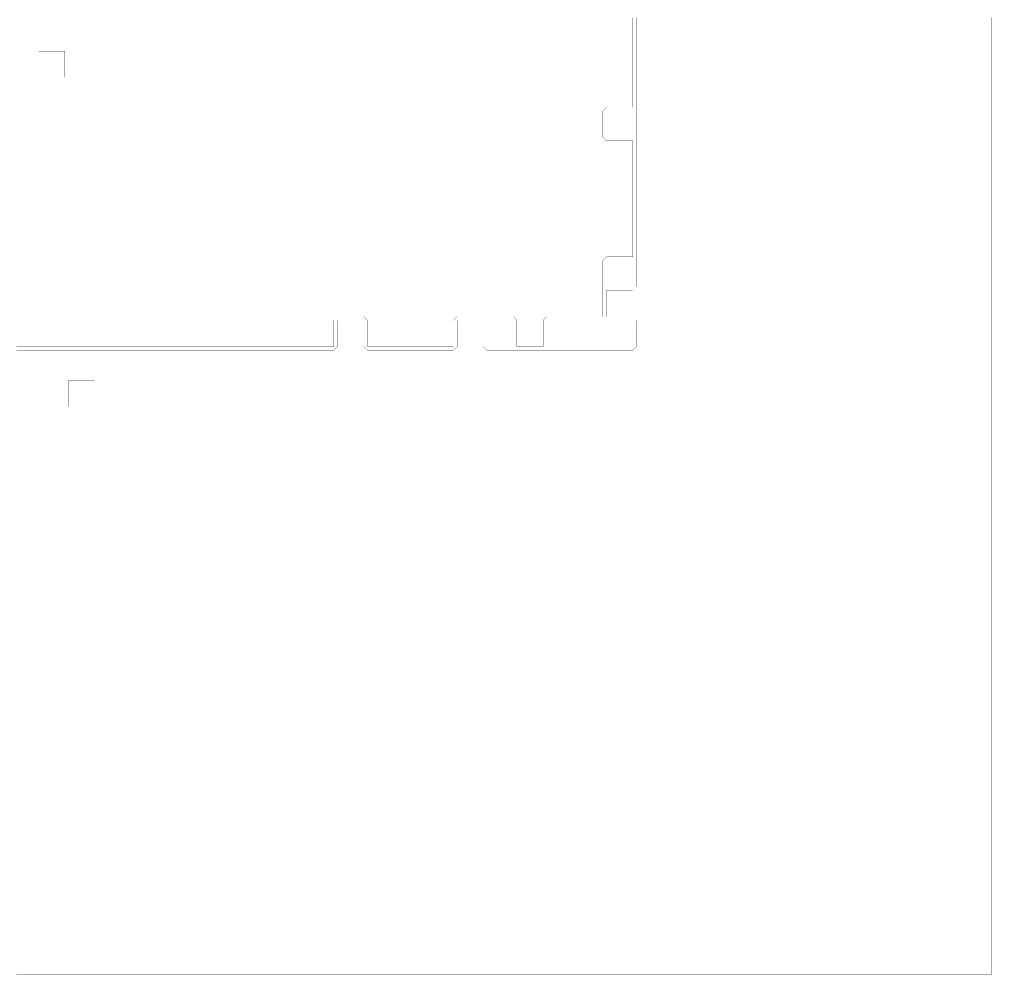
# Model space of a CAD drawing. Header units: metres. Extents: x 0 to 4990, y -4990 to 0.
# Drawn here: x 2450 to 4990, y -4990 to -2495 of the extents above; entities that cross this region are included whole.
import ezdxf

# ---------------------------------------------------------------- set-up
doc = ezdxf.new("R2010")
doc.units = ezdxf.units.M
for name, color, linetype in [('conductor', 1, 'Continuous'), ('dielectric', 8, 'Continuous'), ('substrate', 5, 'Continuous')]:
    doc.layers.add(name, color=color, linetype=linetype)

msp = doc.modelspace()

# ---------------------------------------------------------------- linework, layer by layer
at = {"layer": 'conductor', "const_width": 0.5}
msp.add_lwpolyline([(2441.40625, -3349.609375), (2451.171875, -3349.609375), (2460.9375, -3349.609375), (2470.703125, -3349.609375), (2480.46875, -3349.609375), (2490.234375, -3349.609375), (2500, -3349.609375), (2509.765625, -3349.609375), (2519.53125, -3349.609375), (2529.296875, -3349.609375), (2539.0625, -3349.609375), (2548.828125, -3349.609375), (2558.59375, -3349.609375), (2568.359375, -3349.609375), (2578.125, -3349.609375), (2587.890625, -3349.609375), (2597.65625, -3349.609375), (2607.421875, -3349.609375), (2617.1875, -3349.609375), (2626.953125, -3349.609375), (2636.71875, -3349.609375), (2646.484375, -3349.609375), (2656.25, -3349.609375), (2666.015625, -3349.609375), (2675.78125, -3349.609375), (2685.546875, -3349.609375), (2695.3125, -3349.609375), (2705.078125, -3349.609375), (2714.84375, -3349.609375), (2724.609375, -3349.609375), (2734.375, -3349.609375), (2744.140625, -3349.609375), (2753.90625, -3349.609375), (2763.671875, -3349.609375), (2773.4375, -3349.609375), (2783.203125, -3349.609375), (2792.96875, -3349.609375), (2802.734375, -3349.609375), (2812.5, -3349.609375), (2822.265625, -3349.609375), (2832.03125, -3349.609375), (2841.796875, -3349.609375), (2851.5625, -3349.609375), (2861.328125, -3349.609375), (2871.09375, -3349.609375), (2880.859375, -3349.609375), (2890.625, -3349.609375), (2900.390625, -3349.609375), (2910.15625, -3349.609375), (2919.921875, -3349.609375), (2929.6875, -3349.609375), (2939.453125, -3349.609375), (2949.21875, -3349.609375), (2958.984375, -3349.609375), (2968.75, -3349.609375), (2978.515625, -3349.609375), (2988.28125, -3349.609375), (2998.046875, -3349.609375), (3007.8125, -3349.609375), (3017.578125, -3349.609375), (3027.34375, -3349.609375), (3037.109375, -3349.609375), (3046.875, -3349.609375), (3056.640625, -3349.609375), (3066.40625, -3349.609375), (3076.171875, -3349.609375), (3085.9375, -3349.609375), (3095.703125, -3349.609375), (3105.46875, -3349.609375), (3115.234375, -3349.609375), (3125, -3349.609375), (3134.765625, -3349.609375), (3144.53125, -3349.609375), (3154.296875, -3349.609375), (3164.0625, -3349.609375), (3173.828125, -3349.609375), (3183.59375, -3349.609375), (3193.359375, -3349.609375), (3203.125, -3349.609375), (3212.890625, -3349.609375), (3222.65625, -3349.609375), (3232.421875, -3349.609375), (3242.1875, -3349.609375), (3251.953125, -3349.609375), (3261.71875, -3349.609375), (3271.484375, -3349.609375), (3271.484375, -3339.84375), (3271.484375, -3330.078125), (3271.484375, -3320.3125), (3271.484375, -3310.546875), (3271.484375, -3300.78125), (3271.484375, -3291.015625), (3271.484375, -3281.25), (3281.25, -3271.484375), (3291.015625, -3271.484375), (3300.78125, -3271.484375), (3310.546875, -3271.484375), (3320.3125, -3271.484375), (3330.078125, -3271.484375), (3339.84375, -3271.484375), (3349.609375, -3271.484375), (3359.375, -3281.25), (3359.375, -3291.015625), (3359.375, -3300.78125), (3359.375, -3310.546875), (3359.375, -3320.3125), (3359.375, -3330.078125), (3359.375, -3339.84375), (3359.375, -3349.609375), (3369.140625, -3349.609375), (3378.90625, -3349.609375), (3388.671875, -3349.609375), (3398.4375, -3349.609375), (3408.203125, -3349.609375), (3417.96875, -3349.609375), (3427.734375, -3349.609375), (3437.5, -3349.609375), (3447.265625, -3349.609375), (3457.03125, -3349.609375), (3466.796875, -3349.609375), (3476.5625, -3349.609375), (3486.328125, -3349.609375), (3496.09375, -3349.609375), (3505.859375, -3349.609375), (3515.625, -3349.609375), (3525.390625, -3349.609375), (3535.15625, -3349.609375), (3544.921875, -3349.609375), (3554.6875, -3349.609375), (3564.453125, -3349.609375), (3574.21875, -3349.609375), (3583.984375, -3349.609375), (3583.984375, -3339.84375), (3583.984375, -3330.078125), (3583.984375, -3320.3125), (3583.984375, -3310.546875), (3583.984375, -3300.78125), (3583.984375, -3291.015625), (3583.984375, -3281.25), (3593.75, -3271.484375), (3603.515625, -3271.484375), (3613.28125, -3271.484375), (3623.046875, -3271.484375), (3632.8125, -3271.484375), (3642.578125, -3271.484375), (3652.34375, -3271.484375), (3662.109375, -3271.484375), (3671.875, -3271.484375), (3681.640625, -3271.484375), (3691.40625, -3271.484375), (3701.171875, -3271.484375), (3710.9375, -3271.484375), (3720.703125, -3271.484375), (3730.46875, -3271.484375), (3740.234375, -3271.484375), (3750, -3281.25), (3750, -3291.015625), (3750, -3300.78125), (3750, -3310.546875), (3750, -3320.3125), (3750, -3330.078125), (3750, -3339.84375), (3750, -3349.609375), (3759.765625, -3349.609375), (3769.53125, -3349.609375), (3779.296875, -3349.609375), (3789.0625, -3349.609375), (3798.828125, -3349.609375), (3808.59375, -3349.609375), (3818.359375, -3349.609375), (3818.359375, -3339.84375), (3818.359375, -3330.078125), (3818.359375, -3320.3125), (3818.359375, -3310.546875), (3818.359375, -3300.78125), (3818.359375, -3291.015625), (3818.359375, -3281.25), (3828.125, -3271.484375), (3837.890625, -3271.484375), (3847.65625, -3271.484375), (3857.421875, -3271.484375), (3867.1875, -3271.484375), (3876.953125, -3271.484375), (3886.71875, -3271.484375), (3896.484375, -3271.484375), (3906.25, -3271.484375), (3916.015625, -3271.484375), (3925.78125, -3271.484375), (3935.546875, -3271.484375), (3945.3125, -3271.484375), (3955.078125, -3271.484375), (3964.84375, -3271.484375), (3974.609375, -3271.484375), (3974.609375, -3261.71875), (3974.609375, -3251.953125), (3974.609375, -3242.1875), (3974.609375, -3232.421875), (3974.609375, -3222.65625), (3974.609375, -3212.890625), (3974.609375, -3203.125), (3974.609375, -3193.359375), (3974.609375, -3183.59375), (3974.609375, -3173.828125), (3974.609375, -3164.0625), (3974.609375, -3154.296875), (3974.609375, -3144.53125), (3974.609375, -3134.765625), (3974.609375, -3125), (3984.375, -3115.234375), (3994.140625, -3115.234375), (4003.90625, -3115.234375), (4013.671875, -3115.234375), (4023.4375, -3115.234375), (4033.203125, -3115.234375), (4042.96875, -3115.234375), (4052.734375, -3115.234375), (4052.734375, -3105.46875), (4052.734375, -3095.703125), (4052.734375, -3085.9375), (4052.734375, -3076.171875), (4052.734375, -3066.40625), (4052.734375, -3056.640625), (4052.734375, -3046.875), (4052.734375, -3037.109375), (4052.734375, -3027.34375), (4052.734375, -3017.578125), (4052.734375, -3007.8125), (4052.734375, -2998.046875), (4052.734375, -2988.28125), (4052.734375, -2978.515625), (4052.734375, -2968.75), (4052.734375, -2958.984375), (4052.734375, -2949.21875), (4052.734375, -2939.453125), (4052.734375, -2929.6875), (4052.734375, -2919.921875), (4052.734375, -2910.15625), (4052.734375, -2900.390625), (4052.734375, -2890.625), (4052.734375, -2880.859375), (4052.734375, -2871.09375), (4052.734375, -2861.328125), (4052.734375, -2851.5625), (4052.734375, -2841.796875), (4052.734375, -2832.03125), (4052.734375, -2822.265625), (4052.734375, -2812.5), (4042.96875, -2812.5), (4033.203125, -2812.5), (4023.4375, -2812.5), (4013.671875, -2812.5), (4003.90625, -2812.5), (3994.140625, -2812.5), (3984.375, -2812.5), (3974.609375, -2802.734375), (3974.609375, -2792.96875), (3974.609375, -2783.203125), (3974.609375, -2773.4375), (3974.609375, -2763.671875), (3974.609375, -2753.90625), (3974.609375, -2744.140625), (3974.609375, -2734.375), (3984.375, -2724.609375), (3994.140625, -2724.609375), (4003.90625, -2724.609375), (4013.671875, -2724.609375), (4023.4375, -2724.609375), (4033.203125, -2724.609375), (4042.96875, -2724.609375), (4052.734375, -2724.609375), (4052.734375, -2714.84375), (4052.734375, -2705.078125), (4052.734375, -2695.3125), (4052.734375, -2685.546875), (4052.734375, -2675.78125), (4052.734375, -2666.015625), (4052.734375, -2656.25), (4052.734375, -2646.484375), (4052.734375, -2636.71875), (4052.734375, -2626.953125), (4052.734375, -2617.1875), (4052.734375, -2607.421875), (4052.734375, -2597.65625), (4052.734375, -2587.890625), (4052.734375, -2578.125), (4052.734375, -2568.359375), (4052.734375, -2558.59375), (4052.734375, -2548.828125), (4052.734375, -2539.0625), (4052.734375, -2529.296875), (4052.734375, -2519.53125), (4052.734375, -2509.765625), (4052.734375, -2500), (4052.734375, -2490.234375)], dxfattribs=at)
at = {"layer": 'dielectric', "const_width": 0.5}
msp.add_lwpolyline([(2578.125, -3437.5), (2578.125, -3447.265625), (2578.125, -3457.03125), (2578.125, -3466.796875), (2578.125, -3476.5625), (2578.125, -3486.328125), (2578.125, -3496.09375), (2578.125, -3505.859375), (2587.890625, -3505.859375), (2597.65625, -3505.859375), (2607.421875, -3505.859375), (2617.1875, -3505.859375), (2626.953125, -3505.859375), (2636.71875, -3505.859375), (2646.484375, -3505.859375), (2646.484375, -3496.09375), (2646.484375, -3486.328125), (2646.484375, -3476.5625), (2646.484375, -3466.796875), (2646.484375, -3457.03125), (2646.484375, -3447.265625), (2646.484375, -3437.5), (2636.71875, -3437.5), (2626.953125, -3437.5), (2617.1875, -3437.5), (2607.421875, -3437.5), (2597.65625, -3437.5), (2587.890625, -3437.5)], close=True, dxfattribs=at)
at = {"layer": 'substrate', "const_width": 0.5}
for points in [[(2441.40625, -4990.234375), (2451.171875, -4990.234375), (2460.9375, -4990.234375), (2470.703125, -4990.234375), (2480.46875, -4990.234375), (2490.234375, -4990.234375), (2500, -4990.234375), (2509.765625, -4990.234375), (2519.53125, -4990.234375), (2529.296875, -4990.234375), (2539.0625, -4990.234375), (2548.828125, -4990.234375), (2558.59375, -4990.234375), (2568.359375, -4990.234375), (2578.125, -4990.234375), (2587.890625, -4990.234375), (2597.65625, -4990.234375), (2607.421875, -4990.234375), (2617.1875, -4990.234375), (2626.953125, -4990.234375), (2636.71875, -4990.234375), (2646.484375, -4990.234375), (2656.25, -4990.234375), (2666.015625, -4990.234375), (2675.78125, -4990.234375), (2685.546875, -4990.234375), (2695.3125, -4990.234375), (2705.078125, -4990.234375), (2714.84375, -4990.234375), (2724.609375, -4990.234375), (2734.375, -4990.234375), (2744.140625, -4990.234375), (2753.90625, -4990.234375), (2763.671875, -4990.234375), (2773.4375, -4990.234375), (2783.203125, -4990.234375), (2792.96875, -4990.234375), (2802.734375, -4990.234375), (2812.5, -4990.234375), (2822.265625, -4990.234375), (2832.03125, -4990.234375), (2841.796875, -4990.234375), (2851.5625, -4990.234375), (2861.328125, -4990.234375), (2871.09375, -4990.234375), (2880.859375, -4990.234375), (2890.625, -4990.234375), (2900.390625, -4990.234375), (2910.15625, -4990.234375), (2919.921875, -4990.234375), (2929.6875, -4990.234375), (2939.453125, -4990.234375), (2949.21875, -4990.234375), (2958.984375, -4990.234375), (2968.75, -4990.234375), (2978.515625, -4990.234375), (2988.28125, -4990.234375), (2998.046875, -4990.234375), (3007.8125, -4990.234375), (3017.578125, -4990.234375), (3027.34375, -4990.234375), (3037.109375, -4990.234375), (3046.875, -4990.234375), (3056.640625, -4990.234375), (3066.40625, -4990.234375), (3076.171875, -4990.234375), (3085.9375, -4990.234375), (3095.703125, -4990.234375), (3105.46875, -4990.234375), (3115.234375, -4990.234375), (3125, -4990.234375), (3134.765625, -4990.234375), (3144.53125, -4990.234375), (3154.296875, -4990.234375), (3164.0625, -4990.234375), (3173.828125, -4990.234375), (3183.59375, -4990.234375), (3193.359375, -4990.234375), (3203.125, -4990.234375), (3212.890625, -4990.234375), (3222.65625, -4990.234375), (3232.421875, -4990.234375), (3242.1875, -4990.234375), (3251.953125, -4990.234375), (3261.71875, -4990.234375), (3271.484375, -4990.234375), (3281.25, -4990.234375), (3291.015625, -4990.234375), (3300.78125, -4990.234375), (3310.546875, -4990.234375), (3320.3125, -4990.234375), (3330.078125, -4990.234375), (3339.84375, -4990.234375), (3349.609375, -4990.234375), (3359.375, -4990.234375), (3369.140625, -4990.234375), (3378.90625, -4990.234375), (3388.671875, -4990.234375), (3398.4375, -4990.234375), (3408.203125, -4990.234375), (3417.96875, -4990.234375), (3427.734375, -4990.234375), (3437.5, -4990.234375), (3447.265625, -4990.234375), (3457.03125, -4990.234375), (3466.796875, -4990.234375), (3476.5625, -4990.234375), (3486.328125, -4990.234375), (3496.09375, -4990.234375), (3505.859375, -4990.234375), (3515.625, -4990.234375), (3525.390625, -4990.234375), (3535.15625, -4990.234375), (3544.921875, -4990.234375), (3554.6875, -4990.234375), (3564.453125, -4990.234375), (3574.21875, -4990.234375), (3583.984375, -4990.234375), (3593.75, -4990.234375), (3603.515625, -4990.234375), (3613.28125, -4990.234375), (3623.046875, -4990.234375), (3632.8125, -4990.234375), (3642.578125, -4990.234375), (3652.34375, -4990.234375), (3662.109375, -4990.234375), (3671.875, -4990.234375), (3681.640625, -4990.234375), (3691.40625, -4990.234375), (3701.171875, -4990.234375), (3710.9375, -4990.234375), (3720.703125, -4990.234375), (3730.46875, -4990.234375), (3740.234375, -4990.234375), (3750, -4990.234375), (3759.765625, -4990.234375), (3769.53125, -4990.234375), (3779.296875, -4990.234375), (3789.0625, -4990.234375), (3798.828125, -4990.234375), (3808.59375, -4990.234375), (3818.359375, -4990.234375), (3828.125, -4990.234375), (3837.890625, -4990.234375), (3847.65625, -4990.234375), (3857.421875, -4990.234375), (3867.1875, -4990.234375), (3876.953125, -4990.234375), (3886.71875, -4990.234375), (3896.484375, -4990.234375), (3906.25, -4990.234375), (3916.015625, -4990.234375), (3925.78125, -4990.234375), (3935.546875, -4990.234375), (3945.3125, -4990.234375), (3955.078125, -4990.234375), (3964.84375, -4990.234375), (3974.609375, -4990.234375), (3984.375, -4990.234375), (3994.140625, -4990.234375), (4003.90625, -4990.234375), (4013.671875, -4990.234375), (4023.4375, -4990.234375), (4033.203125, -4990.234375), (4042.96875, -4990.234375), (4052.734375, -4990.234375), (4062.5, -4990.234375), (4072.265625, -4990.234375), (4082.03125, -4990.234375), (4091.796875, -4990.234375), (4101.5625, -4990.234375), (4111.328125, -4990.234375), (4121.09375, -4990.234375), (4130.859375, -4990.234375), (4140.625, -4990.234375), (4150.390625, -4990.234375), (4160.15625, -4990.234375), (4169.921875, -4990.234375), (4179.6875, -4990.234375), (4189.453125, -4990.234375), (4199.21875, -4990.234375), (4208.984375, -4990.234375), (4218.75, -4990.234375), (4228.515625, -4990.234375), (4238.28125, -4990.234375), (4248.046875, -4990.234375), (4257.8125, -4990.234375), (4267.578125, -4990.234375), (4277.34375, -4990.234375), (4287.109375, -4990.234375), (4296.875, -4990.234375), (4306.640625, -4990.234375), (4316.40625, -4990.234375), (4326.171875, -4990.234375), (4335.9375, -4990.234375), (4345.703125, -4990.234375), (4355.46875, -4990.234375), (4365.234375, -4990.234375), (4375, -4990.234375), (4384.765625, -4990.234375), (4394.53125, -4990.234375), (4404.296875, -4990.234375), (4414.0625, -4990.234375), (4423.828125, -4990.234375), (4433.59375, -4990.234375), (4443.359375, -4990.234375), (4453.125, -4990.234375), (4462.890625, -4990.234375), (4472.65625, -4990.234375), (4482.421875, -4990.234375), (4492.1875, -4990.234375), (4501.953125, -4990.234375), (4511.71875, -4990.234375), (4521.484375, -4990.234375), (4531.25, -4990.234375), (4541.015625, -4990.234375), (4550.78125, -4990.234375), (4560.546875, -4990.234375), (4570.3125, -4990.234375), (4580.078125, -4990.234375), (4589.84375, -4990.234375), (4599.609375, -4990.234375), (4609.375, -4990.234375), (4619.140625, -4990.234375), (4628.90625, -4990.234375), (4638.671875, -4990.234375), (4648.4375, -4990.234375), (4658.203125, -4990.234375), (4667.96875, -4990.234375), (4677.734375, -4990.234375), (4687.5, -4990.234375), (4697.265625, -4990.234375), (4707.03125, -4990.234375), (4716.796875, -4990.234375), (4726.5625, -4990.234375), (4736.328125, -4990.234375), (4746.09375, -4990.234375), (4755.859375, -4990.234375), (4765.625, -4990.234375), (4775.390625, -4990.234375), (4785.15625, -4990.234375), (4794.921875, -4990.234375), (4804.6875, -4990.234375), (4814.453125, -4990.234375), (4824.21875, -4990.234375), (4833.984375, -4990.234375), (4843.75, -4990.234375), (4853.515625, -4990.234375), (4863.28125, -4990.234375), (4873.046875, -4990.234375), (4882.8125, -4990.234375), (4892.578125, -4990.234375), (4902.34375, -4990.234375), (4912.109375, -4990.234375), (4921.875, -4990.234375), (4931.640625, -4990.234375), (4941.40625, -4990.234375), (4951.171875, -4990.234375), (4960.9375, -4990.234375), (4970.703125, -4990.234375), (4980.46875, -4990.234375), (4990.234375, -4990.234375), (4990.234375, -4980.46875), (4990.234375, -4970.703125), (4990.234375, -4960.9375), (4990.234375, -4951.171875), (4990.234375, -4941.40625), (4990.234375, -4931.640625), (4990.234375, -4921.875), (4990.234375, -4912.109375), (4990.234375, -4902.34375), (4990.234375, -4892.578125), (4990.234375, -4882.8125), (4990.234375, -4873.046875), (4990.234375, -4863.28125), (4990.234375, -4853.515625), (4990.234375, -4843.75), (4990.234375, -4833.984375), (4990.234375, -4824.21875), (4990.234375, -4814.453125), (4990.234375, -4804.6875), (4990.234375, -4794.921875), (4990.234375, -4785.15625), (4990.234375, -4775.390625), (4990.234375, -4765.625), (4990.234375, -4755.859375), (4990.234375, -4746.09375), (4990.234375, -4736.328125), (4990.234375, -4726.5625), (4990.234375, -4716.796875), (4990.234375, -4707.03125), (4990.234375, -4697.265625), (4990.234375, -4687.5), (4990.234375, -4677.734375), (4990.234375, -4667.96875), (4990.234375, -4658.203125), (4990.234375, -4648.4375), (4990.234375, -4638.671875), (4990.234375, -4628.90625), (4990.234375, -4619.140625), (4990.234375, -4609.375), (4990.234375, -4599.609375), (4990.234375, -4589.84375), (4990.234375, -4580.078125), (4990.234375, -4570.3125), (4990.234375, -4560.546875), (4990.234375, -4550.78125), (4990.234375, -4541.015625), (4990.234375, -4531.25), (4990.234375, -4521.484375), (4990.234375, -4511.71875), (4990.234375, -4501.953125), (4990.234375, -4492.1875), (4990.234375, -4482.421875), (4990.234375, -4472.65625), (4990.234375, -4462.890625), (4990.234375, -4453.125), (4990.234375, -4443.359375), (4990.234375, -4433.59375), (4990.234375, -4423.828125), (4990.234375, -4414.0625), (4990.234375, -4404.296875), (4990.234375, -4394.53125), (4990.234375, -4384.765625), (4990.234375, -4375), (4990.234375, -4365.234375), (4990.234375, -4355.46875), (4990.234375, -4345.703125), (4990.234375, -4335.9375), (4990.234375, -4326.171875), (4990.234375, -4316.40625), (4990.234375, -4306.640625), (4990.234375, -4296.875), (4990.234375, -4287.109375), (4990.234375, -4277.34375), (4990.234375, -4267.578125), (4990.234375, -4257.8125), (4990.234375, -4248.046875), (4990.234375, -4238.28125), (4990.234375, -4228.515625), (4990.234375, -4218.75), (4990.234375, -4208.984375), (4990.234375, -4199.21875), (4990.234375, -4189.453125), (4990.234375, -4179.6875), (4990.234375, -4169.921875), (4990.234375, -4160.15625), (4990.234375, -4150.390625), (4990.234375, -4140.625), (4990.234375, -4130.859375), (4990.234375, -4121.09375), (4990.234375, -4111.328125), (4990.234375, -4101.5625), (4990.234375, -4091.796875), (4990.234375, -4082.03125), (4990.234375, -4072.265625), (4990.234375, -4062.5), (4990.234375, -4052.734375), (4990.234375, -4042.96875), (4990.234375, -4033.203125), (4990.234375, -4023.4375), (4990.234375, -4013.671875), (4990.234375, -4003.90625), (4990.234375, -3994.140625), (4990.234375, -3984.375), (4990.234375, -3974.609375), (4990.234375, -3964.84375), (4990.234375, -3955.078125), (4990.234375, -3945.3125), (4990.234375, -3935.546875), (4990.234375, -3925.78125), (4990.234375, -3916.015625), (4990.234375, -3906.25), (4990.234375, -3896.484375), (4990.234375, -3886.71875), (4990.234375, -3876.953125), (4990.234375, -3867.1875), (4990.234375, -3857.421875), (4990.234375, -3847.65625), (4990.234375, -3837.890625), (4990.234375, -3828.125), (4990.234375, -3818.359375), (4990.234375, -3808.59375), (4990.234375, -3798.828125), (4990.234375, -3789.0625), (4990.234375, -3779.296875), (4990.234375, -3769.53125), (4990.234375, -3759.765625), (4990.234375, -3750), (4990.234375, -3740.234375), (4990.234375, -3730.46875), (4990.234375, -3720.703125), (4990.234375, -3710.9375), (4990.234375, -3701.171875), (4990.234375, -3691.40625), (4990.234375, -3681.640625), (4990.234375, -3671.875), (4990.234375, -3662.109375), (4990.234375, -3652.34375), (4990.234375, -3642.578125), (4990.234375, -3632.8125), (4990.234375, -3623.046875), (4990.234375, -3613.28125), (4990.234375, -3603.515625), (4990.234375, -3593.75), (4990.234375, -3583.984375), (4990.234375, -3574.21875), (4990.234375, -3564.453125), (4990.234375, -3554.6875), (4990.234375, -3544.921875), (4990.234375, -3535.15625), (4990.234375, -3525.390625), (4990.234375, -3515.625), (4990.234375, -3505.859375), (4990.234375, -3496.09375), (4990.234375, -3486.328125), (4990.234375, -3476.5625), (4990.234375, -3466.796875), (4990.234375, -3457.03125), (4990.234375, -3447.265625), (4990.234375, -3437.5), (4990.234375, -3427.734375), (4990.234375, -3417.96875), (4990.234375, -3408.203125), (4990.234375, -3398.4375), (4990.234375, -3388.671875), (4990.234375, -3378.90625), (4990.234375, -3369.140625), (4990.234375, -3359.375), (4990.234375, -3349.609375), (4990.234375, -3339.84375), (4990.234375, -3330.078125), (4990.234375, -3320.3125), (4990.234375, -3310.546875), (4990.234375, -3300.78125), (4990.234375, -3291.015625), (4990.234375, -3281.25), (4990.234375, -3271.484375), (4990.234375, -3261.71875), (4990.234375, -3251.953125), (4990.234375, -3242.1875), (4990.234375, -3232.421875), (4990.234375, -3222.65625), (4990.234375, -3212.890625), (4990.234375, -3203.125), (4990.234375, -3193.359375), (4990.234375, -3183.59375), (4990.234375, -3173.828125), (4990.234375, -3164.0625), (4990.234375, -3154.296875), (4990.234375, -3144.53125), (4990.234375, -3134.765625), (4990.234375, -3125), (4990.234375, -3115.234375), (4990.234375, -3105.46875), (4990.234375, -3095.703125), (4990.234375, -3085.9375), (4990.234375, -3076.171875), (4990.234375, -3066.40625), (4990.234375, -3056.640625), (4990.234375, -3046.875), (4990.234375, -3037.109375), (4990.234375, -3027.34375), (4990.234375, -3017.578125), (4990.234375, -3007.8125), (4990.234375, -2998.046875), (4990.234375, -2988.28125), (4990.234375, -2978.515625), (4990.234375, -2968.75), (4990.234375, -2958.984375), (4990.234375, -2949.21875), (4990.234375, -2939.453125), (4990.234375, -2929.6875), (4990.234375, -2919.921875), (4990.234375, -2910.15625), (4990.234375, -2900.390625), (4990.234375, -2890.625), (4990.234375, -2880.859375), (4990.234375, -2871.09375), (4990.234375, -2861.328125), (4990.234375, -2851.5625), (4990.234375, -2841.796875), (4990.234375, -2832.03125), (4990.234375, -2822.265625), (4990.234375, -2812.5), (4990.234375, -2802.734375), (4990.234375, -2792.96875), (4990.234375, -2783.203125), (4990.234375, -2773.4375), (4990.234375, -2763.671875), (4990.234375, -2753.90625), (4990.234375, -2744.140625), (4990.234375, -2734.375), (4990.234375, -2724.609375), (4990.234375, -2714.84375), (4990.234375, -2705.078125), (4990.234375, -2695.3125), (4990.234375, -2685.546875), (4990.234375, -2675.78125), (4990.234375, -2666.015625), (4990.234375, -2656.25), (4990.234375, -2646.484375), (4990.234375, -2636.71875), (4990.234375, -2626.953125), (4990.234375, -2617.1875), (4990.234375, -2607.421875), (4990.234375, -2597.65625), (4990.234375, -2587.890625), (4990.234375, -2578.125), (4990.234375, -2568.359375), (4990.234375, -2558.59375), (4990.234375, -2548.828125), (4990.234375, -2539.0625), (4990.234375, -2529.296875), (4990.234375, -2519.53125), (4990.234375, -2509.765625), (4990.234375, -2500), (4990.234375, -2490.234375)], [(4062.5, -2490.234375), (4062.5, -2500), (4062.5, -2509.765625), (4062.5, -2519.53125), (4062.5, -2529.296875), (4062.5, -2539.0625), (4062.5, -2548.828125), (4062.5, -2558.59375), (4062.5, -2568.359375), (4062.5, -2578.125), (4062.5, -2587.890625), (4062.5, -2597.65625), (4062.5, -2607.421875), (4062.5, -2617.1875), (4062.5, -2626.953125), (4062.5, -2636.71875), (4062.5, -2646.484375), (4062.5, -2656.25), (4062.5, -2666.015625), (4062.5, -2675.78125), (4062.5, -2685.546875), (4062.5, -2695.3125), (4062.5, -2705.078125), (4062.5, -2714.84375), (4062.5, -2724.609375), (4062.5, -2734.375), (4062.5, -2744.140625), (4062.5, -2753.90625), (4062.5, -2763.671875), (4062.5, -2773.4375), (4062.5, -2783.203125), (4062.5, -2792.96875), (4062.5, -2802.734375), (4062.5, -2812.5), (4062.5, -2822.265625), (4062.5, -2832.03125), (4062.5, -2841.796875), (4062.5, -2851.5625), (4062.5, -2861.328125), (4062.5, -2871.09375), (4062.5, -2880.859375), (4062.5, -2890.625), (4062.5, -2900.390625), (4062.5, -2910.15625), (4062.5, -2919.921875), (4062.5, -2929.6875), (4062.5, -2939.453125), (4062.5, -2949.21875), (4062.5, -2958.984375), (4062.5, -2968.75), (4062.5, -2978.515625), (4062.5, -2988.28125), (4062.5, -2998.046875), (4062.5, -3007.8125), (4062.5, -3017.578125), (4062.5, -3027.34375), (4062.5, -3037.109375), (4062.5, -3046.875), (4062.5, -3056.640625), (4062.5, -3066.40625), (4062.5, -3076.171875), (4062.5, -3085.9375), (4062.5, -3095.703125), (4062.5, -3105.46875), (4062.5, -3115.234375), (4062.5, -3125), (4062.5, -3134.765625), (4062.5, -3144.53125), (4062.5, -3154.296875), (4062.5, -3164.0625), (4062.5, -3173.828125), (4062.5, -3183.59375), (4062.5, -3193.359375), (4052.734375, -3203.125), (4042.96875, -3203.125), (4033.203125, -3203.125), (4023.4375, -3203.125), (4013.671875, -3203.125), (4003.90625, -3203.125), (3994.140625, -3203.125), (3984.375, -3203.125), (3984.375, -3212.890625), (3984.375, -3222.65625), (3984.375, -3232.421875), (3984.375, -3242.1875), (3984.375, -3251.953125), (3984.375, -3261.71875), (3984.375, -3271.484375), (3994.140625, -3271.484375), (4003.90625, -3271.484375), (4013.671875, -3271.484375), (4023.4375, -3271.484375), (4033.203125, -3271.484375), (4042.96875, -3271.484375), (4052.734375, -3271.484375), (4062.5, -3281.25), (4062.5, -3291.015625), (4062.5, -3300.78125), (4062.5, -3310.546875), (4062.5, -3320.3125), (4062.5, -3330.078125), (4062.5, -3339.84375), (4062.5, -3349.609375), (4052.734375, -3359.375), (4042.96875, -3359.375), (4033.203125, -3359.375), (4023.4375, -3359.375), (4013.671875, -3359.375), (4003.90625, -3359.375), (3994.140625, -3359.375), (3984.375, -3359.375), (3974.609375, -3359.375), (3964.84375, -3359.375), (3955.078125, -3359.375), (3945.3125, -3359.375), (3935.546875, -3359.375), (3925.78125, -3359.375), (3916.015625, -3359.375), (3906.25, -3359.375), (3896.484375, -3359.375), (3886.71875, -3359.375), (3876.953125, -3359.375), (3867.1875, -3359.375), (3857.421875, -3359.375), (3847.65625, -3359.375), (3837.890625, -3359.375), (3828.125, -3359.375), (3818.359375, -3359.375), (3808.59375, -3359.375), (3798.828125, -3359.375), (3789.0625, -3359.375), (3779.296875, -3359.375), (3769.53125, -3359.375), (3759.765625, -3359.375), (3750, -3359.375), (3740.234375, -3359.375), (3730.46875, -3359.375), (3720.703125, -3359.375), (3710.9375, -3359.375), (3701.171875, -3359.375), (3691.40625, -3359.375), (3681.640625, -3359.375), (3671.875, -3359.375), (3662.109375, -3349.609375), (3662.109375, -3339.84375), (3662.109375, -3330.078125), (3662.109375, -3320.3125), (3662.109375, -3310.546875), (3662.109375, -3300.78125), (3662.109375, -3291.015625), (3662.109375, -3281.25), (3652.34375, -3281.25), (3642.578125, -3281.25), (3632.8125, -3281.25), (3623.046875, -3281.25), (3613.28125, -3281.25), (3603.515625, -3281.25), (3593.75, -3281.25), (3593.75, -3291.015625), (3593.75, -3300.78125), (3593.75, -3310.546875), (3593.75, -3320.3125), (3593.75, -3330.078125), (3593.75, -3339.84375), (3593.75, -3349.609375), (3583.984375, -3359.375), (3574.21875, -3359.375), (3564.453125, -3359.375), (3554.6875, -3359.375), (3544.921875, -3359.375), (3535.15625, -3359.375), (3525.390625, -3359.375), (3515.625, -3359.375), (3505.859375, -3359.375), (3496.09375, -3359.375), (3486.328125, -3359.375), (3476.5625, -3359.375), (3466.796875, -3359.375), (3457.03125, -3359.375), (3447.265625, -3359.375), (3437.5, -3359.375), (3427.734375, -3359.375), (3417.96875, -3359.375), (3408.203125, -3359.375), (3398.4375, -3359.375), (3388.671875, -3359.375), (3378.90625, -3359.375), (3369.140625, -3359.375), (3359.375, -3359.375), (3349.609375, -3349.609375), (3349.609375, -3339.84375), (3349.609375, -3330.078125), (3349.609375, -3320.3125), (3349.609375, -3310.546875), (3349.609375, -3300.78125), (3349.609375, -3291.015625), (3349.609375, -3281.25), (3339.84375, -3281.25), (3330.078125, -3281.25), (3320.3125, -3281.25), (3310.546875, -3281.25), (3300.78125, -3281.25), (3291.015625, -3281.25), (3281.25, -3281.25), (3281.25, -3291.015625), (3281.25, -3300.78125), (3281.25, -3310.546875), (3281.25, -3320.3125), (3281.25, -3330.078125), (3281.25, -3339.84375), (3281.25, -3349.609375), (3271.484375, -3359.375), (3261.71875, -3359.375), (3251.953125, -3359.375), (3242.1875, -3359.375), (3232.421875, -3359.375), (3222.65625, -3359.375), (3212.890625, -3359.375), (3203.125, -3359.375), (3193.359375, -3359.375), (3183.59375, -3359.375), (3173.828125, -3359.375), (3164.0625, -3359.375), (3154.296875, -3359.375), (3144.53125, -3359.375), (3134.765625, -3359.375), (3125, -3359.375), (3115.234375, -3359.375), (3105.46875, -3359.375), (3095.703125, -3359.375), (3085.9375, -3359.375), (3076.171875, -3359.375), (3066.40625, -3359.375), (3056.640625, -3359.375), (3046.875, -3359.375), (3037.109375, -3359.375), (3027.34375, -3359.375), (3017.578125, -3359.375), (3007.8125, -3359.375), (2998.046875, -3359.375), (2988.28125, -3359.375), (2978.515625, -3359.375), (2968.75, -3359.375), (2958.984375, -3359.375), (2949.21875, -3359.375), (2939.453125, -3359.375), (2929.6875, -3359.375), (2919.921875, -3359.375), (2910.15625, -3359.375), (2900.390625, -3359.375), (2890.625, -3359.375), (2880.859375, -3359.375), (2871.09375, -3359.375), (2861.328125, -3359.375), (2851.5625, -3359.375), (2841.796875, -3359.375), (2832.03125, -3359.375), (2822.265625, -3359.375), (2812.5, -3359.375), (2802.734375, -3359.375), (2792.96875, -3359.375), (2783.203125, -3359.375), (2773.4375, -3359.375), (2763.671875, -3359.375), (2753.90625, -3359.375), (2744.140625, -3359.375), (2734.375, -3359.375), (2724.609375, -3359.375), (2714.84375, -3359.375), (2705.078125, -3359.375), (2695.3125, -3359.375), (2685.546875, -3359.375), (2675.78125, -3359.375), (2666.015625, -3359.375), (2656.25, -3359.375), (2646.484375, -3359.375), (2636.71875, -3359.375), (2626.953125, -3359.375), (2617.1875, -3359.375), (2607.421875, -3359.375), (2597.65625, -3359.375), (2587.890625, -3359.375), (2578.125, -3359.375), (2568.359375, -3359.375), (2558.59375, -3359.375), (2548.828125, -3359.375), (2539.0625, -3359.375), (2529.296875, -3359.375), (2519.53125, -3359.375), (2509.765625, -3359.375), (2500, -3359.375), (2490.234375, -3359.375), (2480.46875, -3359.375), (2470.703125, -3359.375), (2460.9375, -3359.375), (2451.171875, -3359.375), (2441.40625, -3359.375)]]:
    msp.add_lwpolyline(points, dxfattribs=at)
msp.add_lwpolyline([(2500, -2578.125), (2500, -2587.890625), (2500, -2597.65625), (2500, -2607.421875), (2500, -2617.1875), (2500, -2626.953125), (2500, -2636.71875), (2500, -2646.484375), (2509.765625, -2646.484375), (2519.53125, -2646.484375), (2529.296875, -2646.484375), (2539.0625, -2646.484375), (2548.828125, -2646.484375), (2558.59375, -2646.484375), (2568.359375, -2646.484375), (2568.359375, -2636.71875), (2568.359375, -2626.953125), (2568.359375, -2617.1875), (2568.359375, -2607.421875), (2568.359375, -2597.65625), (2568.359375, -2587.890625), (2568.359375, -2578.125), (2558.59375, -2578.125), (2548.828125, -2578.125), (2539.0625, -2578.125), (2529.296875, -2578.125), (2519.53125, -2578.125), (2509.765625, -2578.125)], close=True, dxfattribs=at)

doc.saveas('drawing.dxf')
